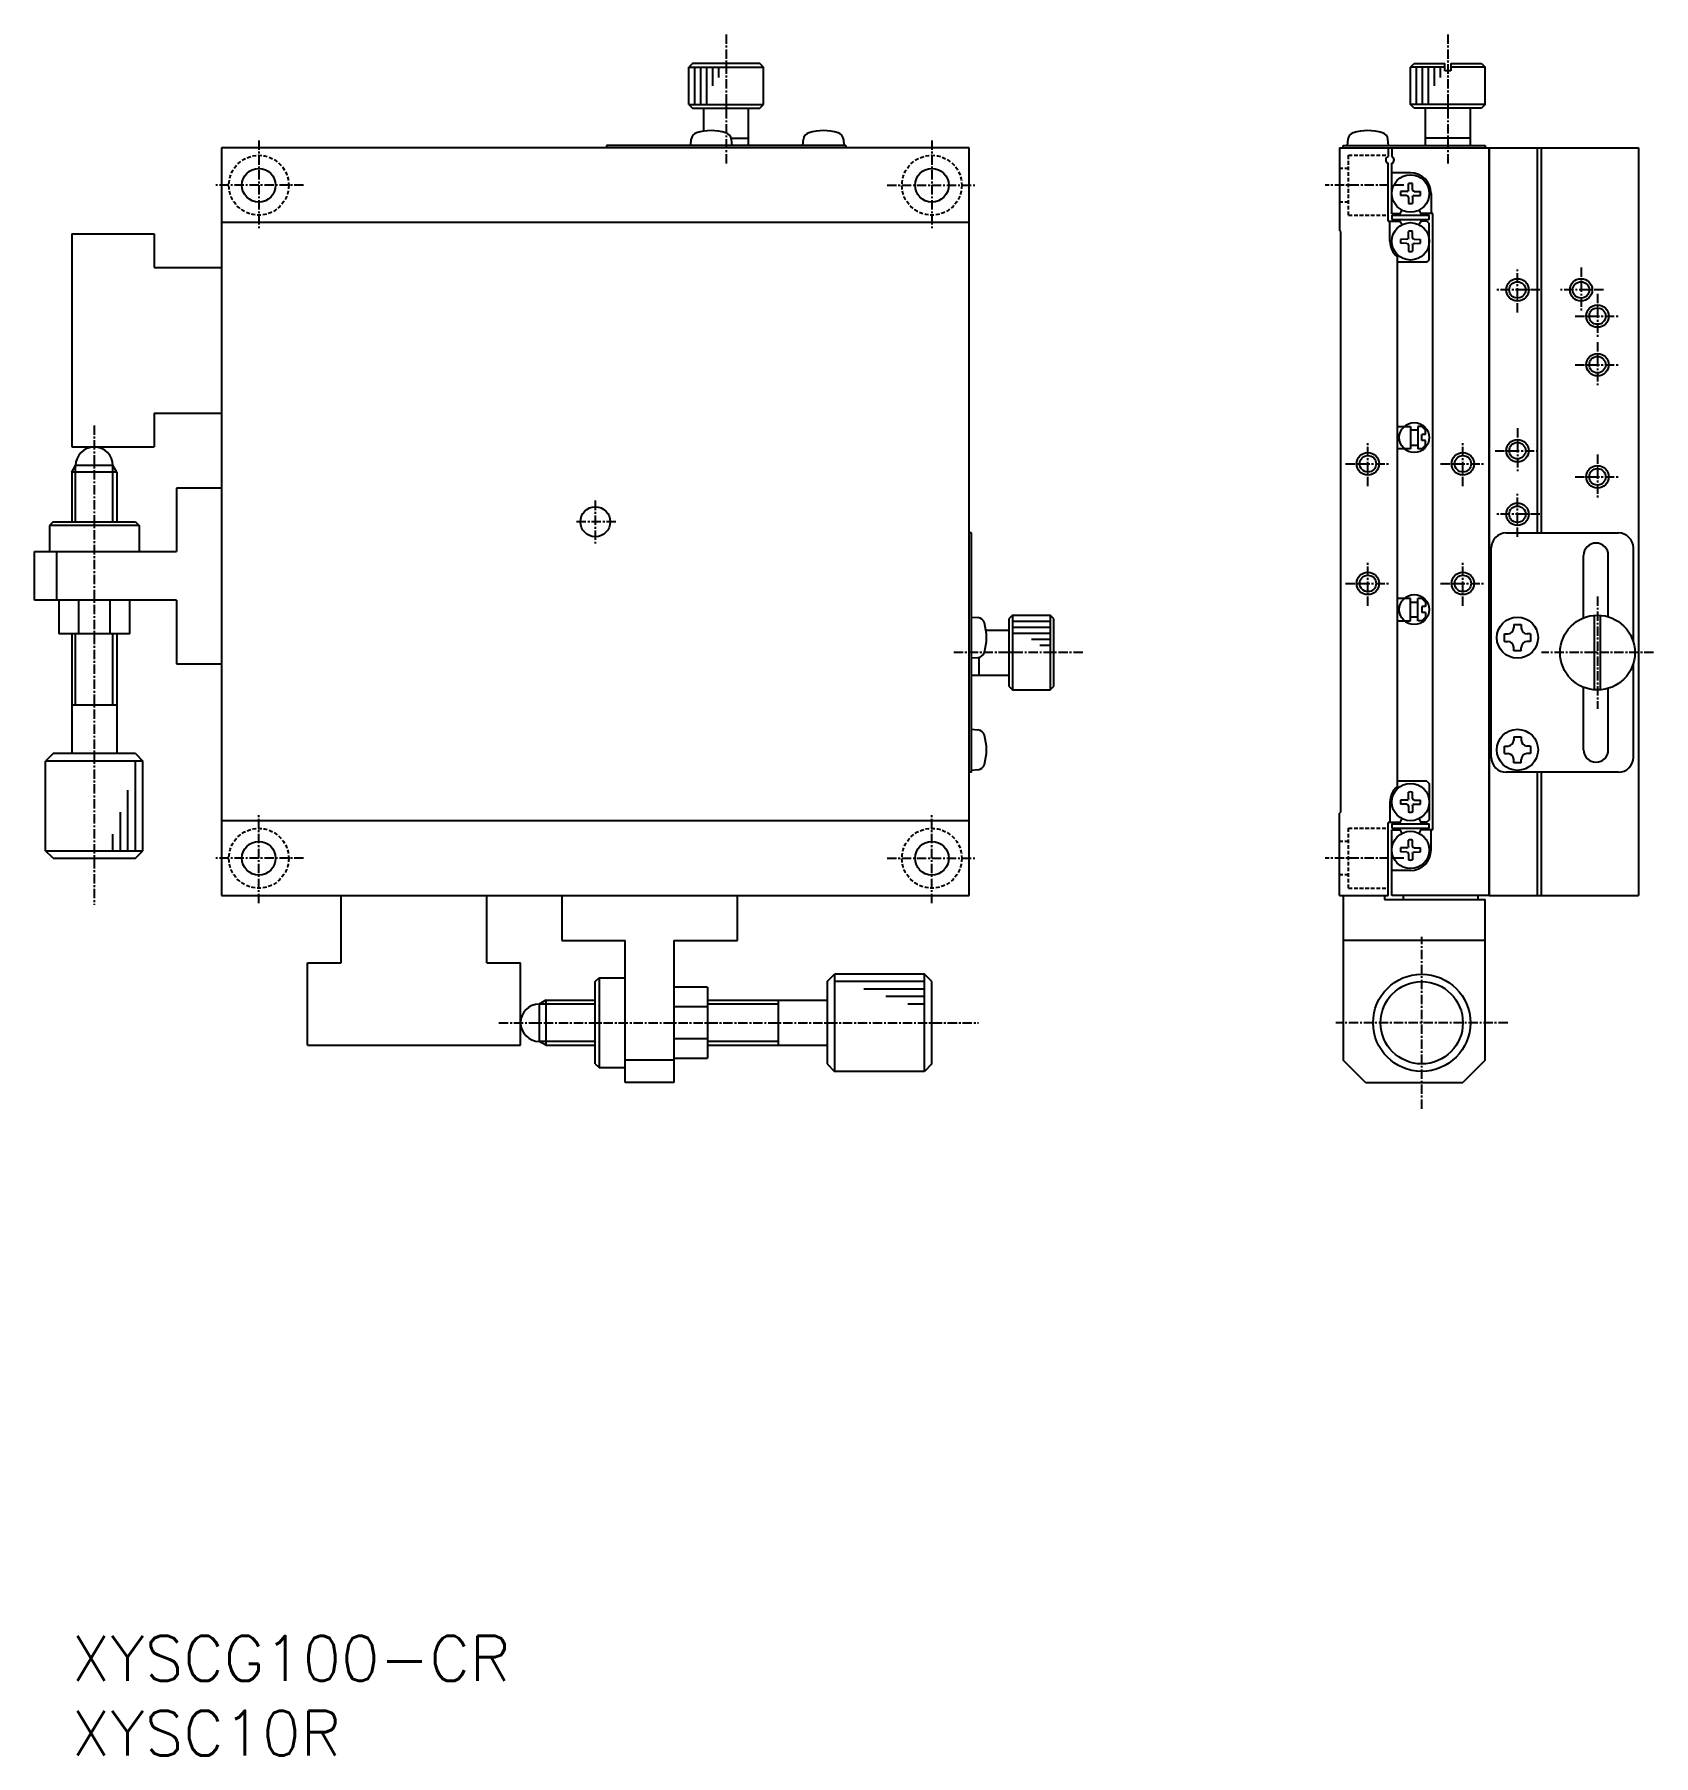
# Model space of a CAD drawing. Extents: x 1582 to 2063, y -624 to -292.
# Drawn here: x 1582 to 1798.5, y -622.4 to -392.3 of the extents above; entities that cross this region are included whole.
import ezdxf

# ---------------------------------------------------------------- set-up
doc = ezdxf.new("R2010")
doc.units = 0
doc.linetypes.add('CENTER', pattern=[2, 1.25, -0.25, 0.25, -0.25])
doc.linetypes.add('DASHED', pattern=[0.75, 0.5, -0.25])
doc.layers.get('0').update_dxf_attribs({"linetype": 'CONTINUOUS'})
doc.layers.add('CENTER', color=1, linetype='CENTER')
doc.styles.get("Standard").update_dxf_attribs({"font": 'TXT', "bigfont": 'BIGFONT'})

msp = doc.modelspace()

# ---------------------------------------------------------------- linework, layer by layer
at = {"color": 7, "linetype": 'CONTINUOUS'}
for p, q in [((1670, -396.14), (1669.5, -396.64)), ((1669.5, -401.64), (1669.5, -396.64)), ((1679, -396.14), (1670, -396.14)), ((1679.5, -396.64), (1679, -396.14)), ((1679.5, -401.64), (1679.5, -396.64)), ((1766, -396.64), (1766.5, -396.14)), ((1766, -401.64), (1766, -396.64)), ((1766.5, -396.14), (1770.6, -396.14)), ((1770.6, -397.14), (1770.6, -396.14)), ((1771.4, -397.14), (1770.6, -397.14)), ((1771.4, -396.14), (1771.4, -397.14)), ((1771.4, -396.14), (1775.5, -396.14)), ((1775.5, -396.14), (1776, -396.64)), ((1776, -401.64), (1776, -396.64)), ((1669.5, -401.64), (1670, -402.14)), ((1670, -402.14), (1679, -402.14)), ((1671.5, -405.21), (1671.5, -402.14)), ((1677.5, -407.14), (1677.5, -402.14)), ((1679, -402.14), (1679.5, -401.64)), ((1766.5, -402.14), (1766, -401.64)), ((1775.5, -402.14), (1766.5, -402.14)), ((1768, -407.14), (1768, -402.14)), ((1774, -407.14), (1774, -402.14)), ((1776, -401.64), (1775.5, -402.14)), ((1690.5, -407.14), (1658.5, -407.14)), ((1658.5, -407.14), (1658.5, -407.44)), ((1669.75, -407.14), (1669.82, -406.29)), ((1675.15, -406.14), (1677.5, -406.14)), ((1675.18, -406.29), (1675.25, -407.14)), ((1684.75, -407.14), (1684.82, -406.29)), ((1690.18, -406.29), (1690.25, -407.14)), ((1690.5, -407.14), (1690.5, -407.44)), ((1757, -407.44), (1757, -407.14)), ((1757, -407.14), (1776, -407.14)), ((1757.62, -406.29), (1757.55, -407.14)), ((1763.05, -407.14), (1762.98, -406.29)), ((1774, -406.14), (1768, -406.14)), ((1776, -407.14), (1776, -407.44)), ((1707, -407.44), (1607, -407.44)), ((1607, -407.44), (1607, -507.44)), ((1707, -507.44), (1707, -407.44)), ((1756.5, -407.44), (1776.5, -407.44)), ((1756.5, -407.44), (1756.5, -418.44)), ((1763, -407.44), (1763, -408.59)), ((1763, -417.25), (1763, -409.5)), ((1763.5, -407.44), (1763.5, -408.59)), ((1763.5, -416.25), (1763.5, -409.5)), ((1776.5, -407.44), (1796.5, -407.44)), ((1776.5, -507.44), (1776.5, -407.44)), ((1776.5, -407.44), (1776.5, -507.44)), ((1783, -458.94), (1783, -407.44)), ((1783.5, -458.94), (1783.5, -407.44)), ((1796.5, -407.44), (1796.5, -507.44)), ((1766, -410.79), (1763.5, -410.79)), ((1765.5, -413.26), (1764.68, -413.28)), ((1765.5, -413.81), (1764.68, -413.8)), ((1765.5, -413.26), (1765.67, -413.19)), ((1765.5, -413.81), (1765.67, -413.89)), ((1765.73, -413.06), (1765.67, -413.19)), ((1765.73, -414.02), (1765.67, -413.89)), ((1765.73, -413.06), (1765.74, -412.21)), ((1765.73, -414.02), (1765.74, -414.86)), ((1766.27, -413.06), (1766.26, -412.21)), ((1766.27, -414.02), (1766.26, -414.86)), ((1766.27, -413.06), (1766.33, -413.19)), ((1766.27, -414.02), (1766.33, -413.89)), ((1766.5, -413.26), (1766.33, -413.19)), ((1766.5, -413.81), (1766.33, -413.89)), ((1766.5, -413.26), (1767.32, -413.28)), ((1766.5, -413.81), (1767.32, -413.8)), ((1768.75, -413.54), (1768.75, -416.24)), ((1763.5, -416.24), (1764.59, -416.24)), ((1763.5, -416.44), (1763.5, -417.04)), ((1763.5, -416.44), (1768.5, -416.44)), ((1769, -416.24), (1767.41, -416.24)), ((1768.5, -417.04), (1768.5, -416.44)), ((1769, -498.63), (1769, -416.24)), ((1707, -417.44), (1607, -417.44)), ((1756.7, -418.64), (1756.5, -418.44)), ((1756.7, -496.23), (1756.7, -418.64)), ((1763, -417.24), (1764.59, -417.24)), ((1763.25, -419.94), (1763.25, -417.24)), ((1763.5, -417.04), (1768.5, -417.04)), ((1765.73, -419.46), (1765.74, -418.61)), ((1766.27, -419.46), (1766.26, -418.61)), ((1768.2, -417.24), (1767.41, -417.24)), ((1768.2, -417.24), (1768.5, -417.54)), ((1768.5, -422.44), (1768.5, -417.54)), ((1587, -418.94), (1598, -418.94)), ((1587, -418.94), (1587, -447.44)), ((1598, -418.94), (1598, -423.44)), ((1765.5, -419.66), (1764.68, -419.68)), ((1765.5, -420.21), (1764.68, -420.2)), ((1765.5, -419.66), (1765.67, -419.59)), ((1765.5, -420.21), (1765.67, -420.29)), ((1765.73, -419.46), (1765.67, -419.59)), ((1765.73, -420.42), (1765.67, -420.29)), ((1765.73, -420.42), (1765.74, -421.26)), ((1766.27, -420.42), (1766.26, -421.26)), ((1766.27, -419.46), (1766.33, -419.59)), ((1766.27, -420.42), (1766.33, -420.29)), ((1766.5, -419.66), (1766.33, -419.59)), ((1766.5, -420.21), (1766.33, -420.29)), ((1766.5, -419.66), (1767.32, -419.68)), ((1766.5, -420.21), (1767.32, -420.2)), ((1598, -423.44), (1607, -423.44)), ((1764.2, -422.02), (1764.2, -492.85)), ((1768.2, -422.74), (1764.2, -422.74)), ((1768.2, -422.74), (1768.5, -422.44)), ((1598, -442.94), (1598, -447.44)), ((1598, -442.94), (1607, -442.94)), ((1764.2, -444.69), (1766, -444.69)), ((1766, -444.69), (1766, -447.69)), ((1767, -445.19), (1766, -445.19)), ((1767.5, -444.69), (1767, -444.69)), ((1767, -444.69), (1767, -447.69)), ((1767.5, -444.69), (1768, -445.19)), ((1767.5, -446.59), (1767.5, -445.79)), ((1768, -445.79), (1767.5, -445.79)), ((1768, -445.79), (1768, -445.19)), ((1587, -447.44), (1598, -447.44)), ((1766, -447.69), (1764.2, -447.69)), ((1766, -447.19), (1767, -447.19)), ((1767.5, -447.69), (1767, -447.69)), ((1768, -446.59), (1767.5, -446.59)), ((1767.5, -447.69), (1768, -447.19)), ((1768, -447.19), (1768, -446.59)), ((1587, -450.81), (1587.5, -449.94)), ((1593, -450.81), (1587, -450.81)), ((1587, -450.81), (1587, -457.44)), ((1592.5, -449.94), (1587.5, -449.94)), ((1593, -450.81), (1592.5, -449.94)), ((1593, -450.81), (1593, -457.44)), ((1607, -452.94), (1601, -452.94)), ((1601, -452.94), (1601, -461.44)), ((1584.5, -457.44), (1584, -457.94)), ((1584, -457.94), (1584, -461.44)), ((1584.5, -457.44), (1595.5, -457.44)), ((1595.5, -457.44), (1596, -457.94)), ((1596, -457.94), (1596, -461.44)), ((1707.3, -458.94), (1707, -458.94)), ((1707.3, -490.94), (1707.3, -458.94)), ((1778.8, -458.94), (1793.8, -458.94)), ((1582, -467.94), (1582, -461.44)), ((1582, -461.44), (1601, -461.44)), ((1585, -467.94), (1585, -461.44)), ((1776.8, -488.94), (1776.8, -460.94)), ((1789.15, -470.29), (1789.15, -461.94)), ((1792.45, -470.15), (1792.45, -461.94)), ((1795.8, -473.54), (1795.8, -460.94)), ((1601, -467.94), (1582, -467.94)), ((1585.25, -467.94), (1585.25, -472.44)), ((1587.88, -467.94), (1587.88, -472.44)), ((1592.12, -472.44), (1592.12, -467.94)), ((1594.75, -472.44), (1594.75, -467.94)), ((1601, -467.94), (1601, -476.44)), ((1766, -467.69), (1764.2, -467.69)), ((1766, -470.69), (1766, -467.69)), ((1766, -468.19), (1767, -468.19)), ((1767.5, -467.69), (1767, -467.69)), ((1767, -470.69), (1767, -467.69)), ((1767.5, -467.69), (1768, -468.19)), ((1768, -468.79), (1767.5, -468.79)), ((1767.5, -468.79), (1767.5, -469.59)), ((1768, -468.19), (1768, -468.79)), ((1707.3, -470.19), (1708.15, -470.26)), ((1712.8, -469.94), (1712.3, -470.44)), ((1712.3, -470.44), (1712.3, -479.44)), ((1712.8, -469.94), (1717.8, -469.94)), ((1718.3, -470.44), (1717.8, -469.94)), ((1718.3, -479.44), (1718.3, -470.44)), ((1764.2, -470.69), (1766, -470.69)), ((1767, -470.19), (1766, -470.19)), ((1767.5, -470.69), (1767, -470.69)), ((1768, -469.59), (1767.5, -469.59)), ((1767.5, -470.69), (1768, -470.19)), ((1768, -469.59), (1768, -470.19)), ((1779.8, -471.19), (1779.8, -471.64)), ((1779.8, -471.19), (1780.8, -471.19)), ((1780.8, -471.19), (1780.8, -471.64)), ((1790.6, -479.92), (1790.6, -469.96)), ((1791.4, -479.92), (1791.4, -469.96)), ((1594.75, -472.44), (1585.25, -472.44)), ((1587, -472.44), (1587, -488.44)), ((1593, -472.44), (1593, -488.44)), ((1709.23, -471.94), (1712.3, -471.94)), ((1778.55, -472.44), (1779, -472.44)), ((1778.55, -473.44), (1778.55, -472.44)), ((1778.55, -473.44), (1779, -473.44)), ((1782.05, -472.44), (1781.6, -472.44)), ((1782.05, -473.44), (1781.6, -473.44)), ((1782.05, -472.44), (1782.05, -473.44)), ((1601, -476.44), (1607, -476.44)), ((1708.15, -475.62), (1707.3, -475.69)), ((1708.3, -475.59), (1708.3, -477.94)), ((1779.8, -474.69), (1779.8, -474.24)), ((1780.8, -474.69), (1779.8, -474.69)), ((1780.8, -474.69), (1780.8, -474.24)), ((1795.8, -488.94), (1795.8, -476.34)), ((1707.3, -477.94), (1712.3, -477.94)), ((1712.3, -479.44), (1712.8, -479.94)), ((1712.8, -479.94), (1717.8, -479.94)), ((1717.8, -479.94), (1718.3, -479.44)), ((1789.15, -487.94), (1789.15, -479.58)), ((1792.45, -487.94), (1792.45, -479.72)), ((1587, -481.94), (1593, -481.94)), ((1707.3, -485.19), (1708.15, -485.26)), ((1778.55, -487.44), (1779, -487.44)), ((1778.55, -488.44), (1778.55, -487.44)), ((1779.8, -486.19), (1779.8, -486.64)), ((1779.8, -486.19), (1780.8, -486.19)), ((1780.8, -486.19), (1780.8, -486.64)), ((1782.05, -487.44), (1781.6, -487.44)), ((1782.05, -487.44), (1782.05, -488.44)), ((1584.5, -488.44), (1583.5, -489.44)), ((1583.5, -501.44), (1583.5, -489.44)), ((1595.5, -488.44), (1584.5, -488.44)), ((1595.5, -488.44), (1596.5, -489.44)), ((1596.5, -501.44), (1596.5, -489.44)), ((1778.55, -488.44), (1779, -488.44)), ((1779.8, -489.69), (1779.8, -489.24)), ((1780.8, -489.69), (1779.8, -489.69)), ((1780.8, -489.69), (1780.8, -489.24)), ((1782.05, -488.44), (1781.6, -488.44)), ((1707.3, -490.94), (1707, -490.94)), ((1708.15, -490.62), (1707.3, -490.69)), ((1768.2, -492.13), (1764.2, -492.13)), ((1768.2, -492.13), (1768.5, -492.43)), ((1768.5, -492.43), (1768.5, -497.33)), ((1793.8, -490.94), (1778.8, -490.94)), ((1783, -507.44), (1783, -490.94)), ((1783.5, -507.44), (1783.5, -490.94)), ((1765.5, -494.66), (1764.68, -494.67)), ((1765.5, -494.66), (1765.67, -494.59)), ((1765.73, -494.45), (1765.67, -494.59)), ((1765.73, -494.45), (1765.74, -493.61)), ((1766.27, -494.45), (1766.26, -493.61)), ((1766.27, -494.45), (1766.33, -494.59)), ((1766.5, -494.66), (1766.33, -494.59)), ((1766.5, -494.66), (1767.32, -494.67)), ((1756.7, -496.23), (1756.5, -496.43)), ((1756.5, -507.44), (1756.5, -496.43)), ((1763.25, -494.93), (1763.25, -497.63)), ((1765.5, -495.21), (1764.68, -495.19)), ((1765.5, -495.21), (1765.67, -495.28)), ((1765.73, -495.42), (1765.67, -495.28)), ((1765.73, -495.42), (1765.74, -496.26)), ((1766.27, -495.42), (1766.26, -496.26)), ((1766.27, -495.42), (1766.33, -495.28)), ((1766.5, -495.21), (1766.33, -495.28)), ((1766.5, -495.21), (1767.32, -495.19)), ((1707, -497.44), (1607, -497.44)), ((1763, -497.63), (1764.59, -497.63)), ((1763, -507.44), (1763, -497.64)), ((1763.5, -497.83), (1763.5, -498.43)), ((1763.5, -497.83), (1768.5, -497.83)), ((1763.5, -498.43), (1768.5, -498.43)), ((1763.5, -498.63), (1764.59, -498.63)), ((1763.5, -507.44), (1763.5, -498.64)), ((1768.2, -497.63), (1767.41, -497.63)), ((1769, -498.63), (1767.41, -498.63)), ((1768.2, -497.63), (1768.5, -497.33)), ((1768.5, -498.43), (1768.5, -497.83)), ((1768.75, -501.33), (1768.75, -498.63)), ((1584.5, -502.44), (1583.5, -501.44)), ((1595.5, -502.44), (1596.5, -501.44)), ((1765.5, -501.06), (1764.68, -501.07)), ((1765.5, -501.61), (1764.68, -501.59)), ((1765.5, -501.06), (1765.67, -500.99)), ((1765.5, -501.61), (1765.67, -501.68)), ((1765.73, -500.85), (1765.67, -500.99)), ((1765.73, -501.82), (1765.67, -501.68)), ((1765.73, -500.85), (1765.74, -500.01)), ((1766.27, -500.85), (1766.26, -500.01)), ((1766.27, -500.85), (1766.33, -500.99)), ((1766.27, -501.82), (1766.33, -501.68)), ((1766.5, -501.06), (1766.33, -500.99)), ((1766.5, -501.61), (1766.33, -501.68)), ((1766.5, -501.06), (1767.32, -501.07)), ((1766.5, -501.61), (1767.32, -501.59)), ((1584.5, -502.44), (1595.5, -502.44)), ((1765.73, -501.82), (1765.74, -502.66)), ((1766.27, -501.82), (1766.26, -502.66)), ((1766, -504.08), (1763.5, -504.08)), ((1607, -507.44), (1707, -507.44)), ((1623, -516.44), (1623, -507.44)), ((1642.5, -516.44), (1642.5, -507.44)), ((1652.5, -507.44), (1652.5, -513.44)), ((1676, -513.44), (1676, -507.44)), ((1756.5, -507.44), (1763, -507.44)), ((1757, -507.44), (1757, -529.44)), ((1762.5, -507.44), (1762.5, -507.94)), ((1762.5, -507.94), (1776, -507.94)), ((1776.5, -507.44), (1763.5, -507.44)), ((1765, -507.44), (1765, -507.94)), ((1775, -507.44), (1775, -507.94)), ((1776, -529.44), (1776, -507.94)), ((1776.5, -507.44), (1796.5, -507.44)), ((1652.5, -513.44), (1661, -513.44)), ((1661, -532.44), (1661, -513.44)), ((1667.5, -513.44), (1676, -513.44)), ((1667.5, -513.44), (1667.5, -532.44)), ((1776, -513.44), (1757, -513.44)), ((1618.5, -527.44), (1618.5, -516.44)), ((1618.5, -516.44), (1623, -516.44)), ((1642.5, -516.44), (1647, -516.44)), ((1647, -527.44), (1647, -516.44)), ((1657, -518.94), (1657.5, -518.44)), ((1657, -529.94), (1657, -518.94)), ((1657.5, -518.44), (1661, -518.44)), ((1672, -519.69), (1667.5, -519.69)), ((1672, -519.69), (1672, -529.19)), ((1688, -518.94), (1689, -517.94)), ((1688, -518.94), (1688, -529.94)), ((1701, -517.94), (1689, -517.94)), ((1702, -518.94), (1701, -517.94)), ((1702, -529.94), (1702, -518.94)), ((1650.37, -521.44), (1649.5, -521.94)), ((1649.5, -521.94), (1649.5, -526.94)), ((1650.37, -521.44), (1657, -521.44)), ((1650.37, -521.44), (1650.37, -527.44)), ((1672, -522.32), (1667.5, -522.32)), ((1672, -521.44), (1688, -521.44)), ((1681.5, -527.44), (1681.5, -521.44)), ((1650.37, -527.44), (1649.5, -526.94)), ((1667.5, -526.56), (1672, -526.56)), ((1618.5, -527.44), (1647, -527.44)), ((1650.37, -527.44), (1657, -527.44)), ((1667.5, -529.19), (1672, -529.19)), ((1672, -527.44), (1688, -527.44)), ((1657, -529.94), (1657.5, -530.44)), ((1657.5, -530.44), (1661, -530.44)), ((1667.5, -529.44), (1661, -529.44)), ((1688, -529.94), (1689, -530.94)), ((1701, -530.94), (1689, -530.94)), ((1702, -529.94), (1701, -530.94)), ((1760, -532.44), (1757, -529.44)), ((1776, -529.44), (1773, -532.44)), ((1667.5, -532.44), (1661, -532.44)), ((1760, -532.44), (1773, -532.44))]:
    msp.add_line(p, q, dxfattribs=at)
at = {"color": 3, "linetype": 'CONTINUOUS'}
for p, q in [((1669.5, -396.64), (1679.5, -396.64)), ((1670.3, -401.64), (1670.3, -396.64)), ((1671.1, -401.64), (1671.1, -396.64)), ((1671.9, -401.64), (1671.9, -396.64)), ((1672.7, -399.14), (1672.7, -396.64)), ((1673.5, -398.01), (1673.5, -396.64)), ((1770.6, -396.64), (1766, -396.64)), ((1766.8, -401.64), (1766.8, -396.64)), ((1767.6, -401.64), (1767.6, -396.64)), ((1768.4, -401.64), (1768.4, -396.64)), ((1769.2, -399.14), (1769.2, -396.64)), ((1770, -398.01), (1770, -396.64)), ((1776, -396.64), (1771.4, -396.64)), ((1669.5, -401.64), (1679.5, -401.64)), ((1776, -401.64), (1766, -401.64)), ((1587.5, -457.44), (1587.5, -449.94)), ((1592.5, -457.44), (1592.5, -449.94)), ((1596, -457.94), (1584, -457.94)), ((1712.8, -469.94), (1712.8, -479.94)), ((1712.8, -470.74), (1717.8, -470.74)), ((1712.8, -471.54), (1717.8, -471.54)), ((1717.8, -469.94), (1717.8, -479.94)), ((1587.5, -481.94), (1587.5, -472.44)), ((1592.5, -481.94), (1592.5, -472.44)), ((1712.8, -472.34), (1717.8, -472.34)), ((1715.3, -473.14), (1717.8, -473.14)), ((1716.43, -473.94), (1717.8, -473.94)), ((1596.5, -489.44), (1583.5, -489.44)), ((1595.5, -501.44), (1595.5, -489.44)), ((1594.5, -501.44), (1594.5, -493.32)), ((1593.5, -501.44), (1593.5, -496.27)), ((1592.5, -501.44), (1592.5, -499.21)), ((1583.5, -501.44), (1596.5, -501.44)), ((1657.5, -518.44), (1657.5, -530.44)), ((1689, -517.94), (1689, -530.94)), ((1701, -518.94), (1689, -518.94)), ((1701, -519.94), (1692.88, -519.94)), ((1701, -530.94), (1701, -517.94)), ((1657, -521.94), (1649.5, -521.94)), ((1681.5, -521.94), (1672, -521.94)), ((1701, -520.94), (1695.83, -520.94)), ((1701, -521.94), (1698.77, -521.94)), ((1657, -526.94), (1649.5, -526.94)), ((1681.5, -526.94), (1672, -526.94))]:
    msp.add_line(p, q, dxfattribs=at)
at = {"color": 3, "linetype": 'DASHED'}
for p, q in [((1757.7, -408.44), (1763, -408.44)), ((1757.7, -416.44), (1757.7, -408.44)), ((1757.7, -410.19), (1756.5, -410.19)), ((1757.7, -414.69), (1756.5, -414.69)), ((1757.7, -416.44), (1763, -416.44)), ((1757.7, -498.43), (1763, -498.43)), ((1757.7, -506.43), (1757.7, -498.43)), ((1757.7, -500.18), (1756.5, -500.18)), ((1757.7, -504.68), (1756.5, -504.68)), ((1757.7, -506.43), (1763, -506.43))]:
    msp.add_line(p, q, dxfattribs=at)
for centre in [(1612, -412.44), (1702, -412.44), (1612, -502.44), (1702, -502.44)]:
    msp.add_circle(centre, 4, dxfattribs=at)
at = {"color": 7, "linetype": 'CONTINUOUS'}
for centre, radius in [((1612, -412.44), 2.25), ((1702, -412.44), 2.25), ((1766, -413.54), 2.5), ((1766, -419.94), 2.5), ((1780.3, -426.44), 1.1), ((1788.8, -426.44), 1.1), ((1791, -429.94), 1.1), ((1791, -436.44), 1.1), ((1760.3, -449.69), 1.1), ((1773, -449.69), 1.1), ((1780.3, -447.94), 1.1), ((1791, -451.44), 1.1), ((1657, -457.44), 2), ((1780.3, -456.44), 1.1), ((1760.3, -465.69), 1.1), ((1773, -465.69), 1.1), ((1780.3, -472.94), 2.75), ((1791, -474.94), 5), ((1780.3, -487.94), 2.75), ((1766, -494.93), 2.5), ((1766, -501.33), 2.5), ((1612, -502.44), 2.25), ((1702, -502.44), 2.25), ((1767.5, -524.44), 6.5)]:
    msp.add_circle(centre, radius, dxfattribs=at)
at = {"color": 3, "linetype": 'CONTINUOUS'}
for centre, radius in [((1780.3, -426.44), 1.5), ((1788.8, -426.44), 1.5), ((1791, -429.94), 1.5), ((1791, -436.44), 1.5), ((1766.5, -446.19), 2), ((1780.3, -447.94), 1.5), ((1760.3, -449.69), 1.5), ((1773, -449.69), 1.5), ((1791, -451.44), 1.5), ((1780.3, -456.44), 1.5), ((1760.3, -465.69), 1.5), ((1773, -465.69), 1.5), ((1766.5, -469.19), 2), ((1767.5, -524.44), 5.5)]:
    msp.add_circle(centre, radius, dxfattribs=at)
at = {"color": 7, "linetype": 'CONTINUOUS'}
for centre, radius, start, end in [((1670.82, -406.38), 1, 106.257, 175), ((1672.5, -412.14), 7, 73.743, 106.257), ((1674.18, -406.38), 1, 5, 73.743), ((1685.82, -406.38), 1, 106.257, 175), ((1687.5, -412.14), 7, 73.743, 106.257), ((1689.18, -406.38), 1, 5, 73.743), ((1758.62, -406.38), 1, 106.257, 175), ((1760.3, -412.14), 7, 73.743, 106.257), ((1761.98, -406.38), 1, 5, 73.743), ((1763.2, -409.05), 0.5, 113.5782, 246.4219), ((1763.3, -409.05), 0.5, 293.5782, 66.4219), ((1766, -413.54), 2.75, 0, 90), ((1766, -413.54), 1.35, 168.8959, 191.1041), ((1766, -413.54), 1.35, 78.8959, 101.1041), ((1766, -413.54), 1.35, 348.8959, 11.1041), ((1766, -416.74), 1.5, 139.4584, 168.463), ((1766, -413.54), 1.35, 258.8959, 281.1041), ((1766, -416.74), 1.5, 11.5369, 40.5416), ((1766, -416.74), 1.5, 191.537, 220.5416), ((1766, -419.94), 1.35, 78.8959, 101.1041), ((1766, -416.74), 1.5, 319.4584, 348.463), ((1766, -419.94), 2.75, 180, 229.1149), ((1766, -419.94), 1.35, 168.8959, 191.1041), ((1766, -419.94), 1.35, 348.8959, 11.1041), ((1766, -419.94), 1.35, 258.8959, 281.1041), ((1590, -449.94), 2.5, 360, 180), ((1778.8, -460.94), 2, 90, 180), ((1790.8, -461.94), 1.65, 0, 180), ((1793.8, -460.94), 2, 0, 90), ((1708.06, -471.26), 1, 16.257, 85), ((1702.3, -472.94), 7, 343.743, 16.257), ((1779, -471.64), 0.8, 270, 0), ((1781.6, -471.64), 0.8, 180, 270), ((1779, -474.24), 0.8, 0, 90), ((1781.6, -474.24), 0.8, 90, 180), ((1708.06, -474.62), 1, 275, 343.743), ((1708.06, -486.26), 1, 16.257, 85), ((1702.3, -487.94), 7, 343.743, 16.257), ((1779, -486.64), 0.8, 270, 0), ((1781.6, -486.64), 0.8, 180, 270), ((1790.8, -487.94), 1.65, 180, 0), ((1708.06, -489.62), 1, 275, 343.743), ((1778.8, -488.94), 2, 180, 270), ((1779, -489.24), 0.8, 0, 90), ((1781.6, -489.24), 0.8, 90, 180), ((1793.8, -488.94), 2, 270, 0), ((1766, -494.93), 2.75, 130.8851, 180), ((1766, -494.93), 1.35, 168.8959, 191.1041), ((1766, -494.93), 1.35, 78.8959, 101.1041), ((1766, -494.93), 1.35, 348.8959, 11.1041), ((1766, -498.13), 1.5, 139.4584, 168.463), ((1766, -494.93), 1.35, 258.8959, 281.1041), ((1766, -498.13), 1.5, 11.5369, 40.5416), ((1766, -498.13), 1.5, 191.537, 220.5416), ((1766, -498.13), 1.5, 319.4584, 348.463), ((1766, -501.33), 1.35, 168.8959, 191.1041), ((1766, -501.33), 1.35, 78.8959, 101.1041), ((1766, -501.33), 2.75, 270, 360), ((1766, -501.33), 1.35, 348.8959, 11.1041), ((1766, -501.33), 1.35, 258.8959, 281.1041), ((1649.5, -524.44), 2.5, 90, 270)]:
    msp.add_arc(centre, radius, start, end, dxfattribs=at)
at = {"layer": 'CENTER', "color": 1, "linetype": 'CENTER'}
for p, q in [((1674.5, -392.27), (1674.5, -409.53)), ((1771, -392.27), (1771, -409.53)), ((1612, -406.44), (1612, -418.44)), ((1702, -406.44), (1702, -418.44)), ((1618, -412.44), (1606, -412.44)), ((1696, -412.44), (1708, -412.44)), ((1765.11, -412.43), (1754.6, -412.43)), ((1780.3, -429.44), (1780.3, -423.44)), ((1788.8, -423.44), (1788.8, -429.44)), ((1783.3, -426.44), (1777.3, -426.44)), ((1791.8, -426.44), (1785.8, -426.44)), ((1791, -426.94), (1791, -432.94)), ((1788, -429.94), (1794, -429.94)), ((1791, -433.44), (1791, -439.44)), ((1788, -436.44), (1794, -436.44)), ((1590, -444.55), (1590, -508.66)), ((1780.3, -444.94), (1780.3, -450.94)), ((1760.3, -452.69), (1760.3, -446.69)), ((1773, -452.69), (1773, -446.69)), ((1777.3, -447.94), (1783.3, -447.94)), ((1791, -448.44), (1791, -454.44)), ((1757.3, -449.69), (1763.3, -449.69)), ((1770, -449.69), (1776, -449.69)), ((1788, -451.44), (1794, -451.44)), ((1657, -454.62), (1657, -460.57)), ((1780.3, -459.44), (1780.3, -453.44)), ((1659.75, -457.44), (1654.35, -457.44)), ((1783.3, -456.44), (1777.3, -456.44)), ((1760.3, -468.69), (1760.3, -462.69)), ((1773, -468.69), (1773, -462.69)), ((1757.3, -465.69), (1763.3, -465.69)), ((1770, -465.69), (1776, -465.69)), ((1791, -467.44), (1791, -482.44)), ((1722.17, -474.94), (1704.91, -474.94)), ((1798.5, -474.94), (1783.5, -474.94)), ((1612, -508.44), (1612, -496.44)), ((1702, -508.44), (1702, -496.44)), ((1618, -502.44), (1606, -502.44)), ((1696, -502.44), (1708, -502.44)), ((1765.11, -502.44), (1754.6, -502.44)), ((1767.5, -535.94), (1767.5, -512.94)), ((1644.11, -524.44), (1708.22, -524.44)), ((1779, -524.44), (1756, -524.44))]:
    msp.add_line(p, q, dxfattribs=at)

# ---------------------------------------------------------------- texts
at = {"color": 7, "linetype": 'CONTINUOUS'}
for s, p in [('XYSCG100-CR', (1587, -612.44)), ('XYSC10R', (1587, -622.44))]:
    msp.add_text(s, height=6, dxfattribs=at).set_placement(p)

doc.saveas('drawing.dxf')
